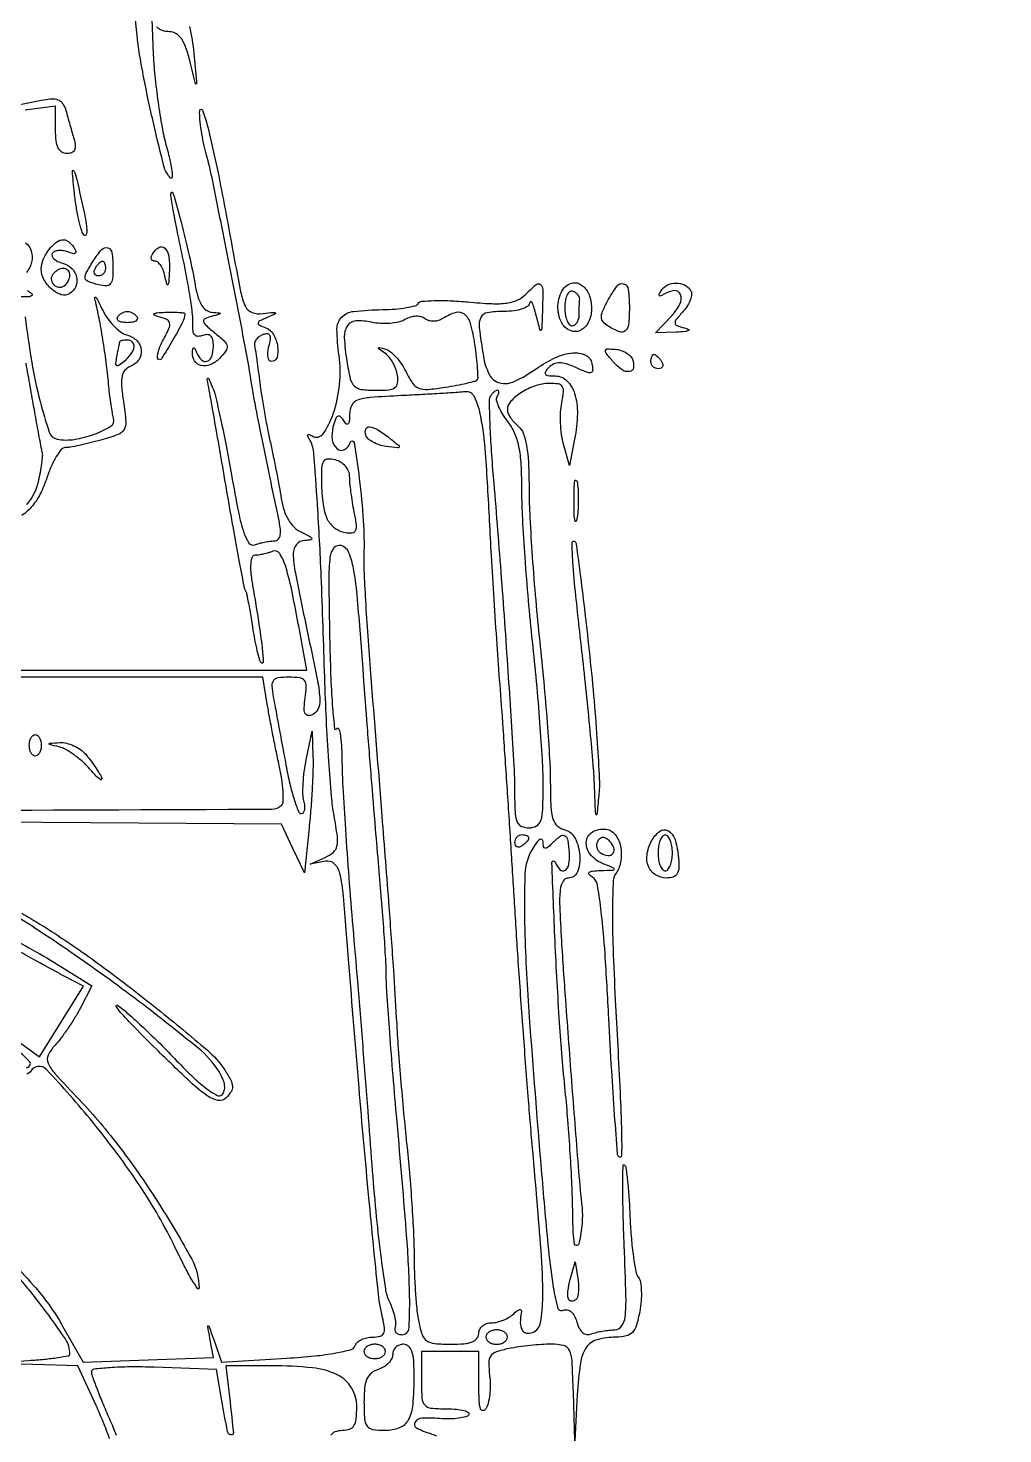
# Model space of a CAD drawing. Extents: x 0 to 960, y 2 to 508.
# Drawn here: x 688.2 to 824.1, y 184.5 to 380.5 of the extents above; entities that cross this region are included whole.
import ezdxf

# ---------------------------------------------------------------- set-up
doc = ezdxf.new("R2010")
doc.units = 0
doc.header["$MEASUREMENT"] = 0
doc.layers.get('0').update_dxf_attribs({"linetype": 'CONTINUOUS'})

msp = doc.modelspace()

# ---------------------------------------------------------------- linework, layer by layer
for points in [[(950.435205, 17.497208, 0.000014), (841.980241, 17.749425, 0.000448)], [(528.327407, 270.897244, 0.00005), (624.844188, 271.243001, 0.000026), (722.113458, 271.606143, 0.197976), (723.529607, 272.196023, 0.195703), (723.748234, 272.715009, 0.019235), (723.711848, 274.098757, 0.022039), (723.525412, 275.805143, 0.015693), (723.172959, 277.696023, -0.00355), (722.72574, 279.809099, -0.002503), (722.251798, 282.190394, -0.002526), (721.821423, 284.472431, -0.005311), (721.514957, 286.25), (720.909374, 290), (625.423302, 290, 0.000404)], [(615.383203, 80.000173, -0.000023), (732.426715, 80.015952, -0.001336), (753.656017, 79.961153, -0.003953), (763.868606, 79.826764, -0.789503), (764, 79.219591, -0.111864), (762.71584, 78.926359, -0.000053), (719.811825, 78.858255, -0.000759), (672.079792, 78.860069, -0.000462)], [(685.181652, 369.54917, 0.007069), (690.681984, 370.567856, -0.057921), (691.715711, 370.652349, -0.121458), (692.48671, 370.434071, -0.127581), (693.043998, 369.892156, -0.067384), (693.431984, 369.001981, -0.000002), (693.690518, 368.090756, -0.000001), (693.999815, 367.000582, -0.000001), (694.309052, 365.910596, -0.000002), (694.567388, 365, -0.045609), (694.738129, 364.089019, -0.140353), (694.624027, 363.478503, -0.186765), (694.234518, 363.124363, -0.092411), (693.567388, 363, -0.146373), (692.861709, 363.211108, -0.13787), (692.368125, 363.779101, -0.083095), (692.084323, 364.782666, -0.027454), (692, 366.317228), (692, 369.634457), (687.75, 369.058609, 0.015591)], [(646.590625, 394.955642, -0.000035), (661.682431, 394.44356, -0.000072)], [(705.406322, 382.105984, 0.003881), (705.598369, 377.173396, 0.013278), (705.842866, 373.840654, 0.009803), (706.283417, 370.168186, 0.009921), (706.837092, 366.711751, 0.021808), (707.427119, 364.101281, -0.010096), (707.931944, 362.088208, -0.023246), (708.209874, 360.552435, -0.04707), (708.243387, 359.681917, -0.653973), (708.027113, 359.601281, -0.131229), (707.10226, 361.260994, -0.005394), (705.488379, 367.953569, -0.010342), (704.061255, 374.811978, -0.021156), (703.282895, 380.25), (702.806973, 385)], [(710.6759, 380.748286, -0.029777), (711.277093, 377, -0.000394), (711.668519, 373.047586, -0.121245), (711.623189, 372.73362, -0.725421), (711.52329, 372.740531, -0.0008), (710.771001, 375.75, 0.022228), (710.17526, 377.76249, 0.067258), (709.53378, 379.036141, 0.10809), (708.779448, 379.745342, 0.135629), (707.857918, 380, -0.055504), (707.147213, 380.079138, -0.075059), (706.545763, 380.313545, -0.094459), (706.142364, 380.660154, -0.169757)], [(656.519557, 291), (727.039114, 291), (726.625105, 293.25, 0.003121), (725.030796, 301.620645, 0.025162), (724.082441, 305.41752, 0.068053), (723.247715, 307.232929, 0.356646), (722.277669, 307.553057, -0.020685), (721.649246, 307.341282, -0.016222), (720.952522, 307.162461, -0.016508), (720.292672, 307.038441, -0.038211), (719.790404, 307, 0.307462), (719.388514, 306.727067, 0.075746), (719.199737, 305.907682, 0.044604), (719.218071, 304.590175, 0.016515), (719.470057, 302.75, -0.002892), (720.341137, 297.464347, -0.011154), (720.789689, 294.167973, -0.014366), (720.962119, 292.125139, -0.681344), (720.689321, 292, -0.134391), (720.454974, 292.393167, -0.009076), (720.126294, 293.668794, -0.012509), (719.795834, 295.226781, -0.009026), (719.502389, 296.978873, 0.004914), (719.223481, 298.732566, 0.006854), (718.93711, 300.295158, 0.004381), (718.668022, 301.597673, 0.084787), (718.515034, 301.978873, -0.090376), (718.347432, 302.41027, -0.000732), (717.657789, 306.018794, -0.002612), (716.892958, 310.171148, -0.001674), (716.04625, 315, 0.0003), (715.188926, 319.969612, 0.00038), (714.390154, 324.5625, 0.000299), (713.714887, 328.414251, 0.003093), (713.425782, 330, -0.001936), (713.148372, 331.5019, -0.221231), (713.198068, 331.691243, -0.552808), (713.310211, 331.676432, -0.003092), (713.840237, 330.5, -0.045853), (714.276985, 329.205843, -0.004733), (714.994155, 326.063252, -0.00586), (715.77083, 322.293423, -0.004652), (716.523965, 318.204688, 0.005889), (717.497802, 312.990188, 0.030619), (718.243274, 310.160868, 0.067243), (718.951276, 308.706825, 0.350868), (719.742515, 308.454688, -0.025367), (720.382237, 308.663625, -0.017005), (721.131504, 308.839815, -0.017148), (721.870833, 308.961141, -0.032101), (722.475457, 309, 0.196545), (723.039255, 309.230529, 0.167179), (723.3284, 309.809445, 0.071292), (723.317093, 310.89407, 0.015266), (722.973045, 312.75, -0.002147), (721.904164, 317.776427, -0.001677), (720.785096, 323.244108, -0.001337), (719.803327, 328.192621, -0.010518), (719.402155, 330.5, 0.009408), (718.399186, 336.345567, 0.001534), (716.206791, 347.635272, 0.00109), (713.909947, 359.139791, 0.017936), (712.996698, 362.95239, -0.017173), (712.625012, 364.493712, -0.013343), (712.323638, 366.192265, -0.013548), (712.127697, 367.792708, -0.031513), (712.089385, 369, -0.836713), (712.499941, 369.060394, -0.022442), (713.465967, 365.682091, -0.00983), (714.901595, 359.075682, -0.003867), (716.629445, 349.923159, 0.004019), (717.795828, 343.755065, 0.060292), (718.473389, 341.67829, 0.203461), (719.402901, 340.840496, 0.116504), (720.930405, 340.687013, -0.003182), (722.396686, 340.871936, -0.197143), (722.644564, 340.80328, -0.561612), (722.628872, 340.66393, -0.006145), (721.573115, 340.188721, 0.011476), (720.449877, 339.668669, 0.241321), (720.235943, 339.381725, 0.336329), (720.37841, 339.109285, 0.018421), (721.323115, 338.706251, -0.175757), (722.373539, 337.795374, -0.086764), (722.962832, 336.104628, -0.111133), (722.873046, 334.586617, -0.334266), (722.09362, 334, -0.257525), (721.791853, 334.166465, -0.100531), (721.617408, 334.626827, -0.066252), (721.597058, 335.31613, -0.038264), (721.745262, 336.133881, 0.028254), (721.946908, 337.132303, 0.156674), (721.856505, 337.665245, 0.281854), (721.517725, 337.86947, 0.085533), (720.901642, 337.758881, 0.069544), (720.383269, 337.484297, 0.076742), (719.979626, 337.085646, 0.086222), (719.749301, 336.62817, 0.127548), (719.731127, 336.181618, -0.015222), (719.849484, 335.540694, -0.00219), (720.045609, 334.223296, -0.002484), (720.263066, 332.662571, -0.002121), (720.477141, 331.015271, 0.007927), (720.74269, 329.142319, 0.004504), (721.120233, 326.884791, 0.004496), (721.541561, 324.617151, 0.007402), (721.943362, 322.708653, -0.004497), (722.349274, 320.834704, -0.002982), (722.78292, 318.677237, -0.003001), (723.179037, 316.576667, -0.00584), (723.465514, 314.894709, 0.037915), (723.85388, 313.256849, 0.057751), (724.454566, 311.92602, 0.066673), (725.262726, 310.911187, 0.079046), (726.268166, 310.212389, -0.008262), (727.443611, 309.621008, -0.174161), (727.704678, 309.336965, -0.492829), (727.593872, 309.142255, -0.024749), (726.75, 309.06768, 0.207138), (725.591852, 308.512291, 0.185692), (725.135265, 307.253433, 0.044066), (725.433446, 304.486036, 0.00315), (726.984332, 296.901789, -0.002373), (728.514339, 289.478409, -0.035221), (728.85337, 286.846317, -0.131841), (728.577188, 285.514542, -0.186555), (727.688411, 284.710674, -0.152103), (727.123523, 284.674179, -0.249662), (726.774013, 284.984889, -0.104187), (726.661337, 285.74505, -0.021318), (726.80191, 287.103685, 0.026045), (726.957069, 288.755626, 0.178323), (726.710881, 289.520584, 0.196542), (726.042851, 289.90162, 0.032567), (724.534044, 290, 0.030539), (723.026254, 289.907821, 0.197049), (722.374599, 289.542257, 0.188274), (722.150471, 288.813226, 0.027563), (722.353322, 287.25, -0.000135), (722.630105, 285.761819, -0.000033), (723.082474, 283.325, -0.000034), (723.599842, 280.535937, -0.000034), (724.116236, 277.75, 0.011869), (724.659456, 275.16263, 0.018904), (725.259184, 272.982813, 0.013495), (725.849471, 271.27771, 0.312224), (726.250846, 271, 0.224692), (726.546761, 271.14005, 0.118396), (726.727898, 271.514063, 0.078355), (726.761264, 272.079604, 0.045398), (726.633589, 272.75, -0.065142), (726.493259, 273.685948, -0.018478), (726.520149, 275.160937, -0.018283), (726.674644, 276.840221, -0.018404), (726.951203, 278.5), (727.770002, 282.5), (727.885001, 278.896691, -0.015953), (727.885004, 277.084639, -0.005718), (727.773113, 274.504313, -0.005666), (727.585885, 271.676034, -0.006677), (727.342617, 269.003878), (726.685233, 262.714374), (725.083856, 266.107187), (723.482478, 269.5), (683.534146, 269.790426, 0.001286)], [(687.82066, 350.559405, -0.155519), (688.612922, 349.410353, -0.1339), (688.657429, 347.868469, -0.114336), (687.926178, 346.41105, 0.032057)], [(682.442095, 211.90703, -0.022618), (688.89379, 205.236882, -0.051116), (692.979705, 199.530254), (695.854739, 194.5), (704.928601, 194.821001), (714.002464, 195.142002), (713.520219, 197.821001, -0.001287), (713.217184, 199.529641, -0.632447), (713.287011, 199.579058, -0.18143), (713.408584, 199.434676, -0.000799), (714.091417, 197.5), (715.14486, 194.5), (724.258401, 195.057912, 0.00944), (728.128177, 195.368243, 0.020768), (731.066267, 195.783582, 0.020001), (733.190852, 196.263055, 0.251907), (733.769304, 196.807912, -0.132069), (734.071086, 197.264168, -0.067058), (734.647207, 197.649824, -0.059371), (735.39277, 197.911357, -0.054747), (736.19991, 198, 0.056708), (737.242297, 198.118605, 0.223511), (737.736966, 198.507605, 0.152101), (737.85997, 199.256796, 0.023663), (737.578252, 200.75, -0.033352), (736.95295, 204.456905, -0.001488), (735.6881, 217.394169, -0.002492), (734.305739, 232.798467, -0.001758), (732.899181, 250.125479, 0.002286), (732.130744, 259.469222, 0.034813), (731.625973, 262.673931, 0.150559), (730.862237, 263.993409, 0.237936), (729.631831, 264.34727), (727.5, 263.943584), (729.604522, 264.885752, 0.071871), (730.728605, 265.597444, 0.16462), (731.234772, 266.448479, 0.086093), (731.28693, 267.802997, 0.011252), (730.837613, 270.66396, -0.023037), (730.472815, 273.406957, -0.004586), (730.092415, 278.338788, -0.004844), (729.757546, 284.094044, -0.004495), (729.524482, 290, 0.002238), (729.031416, 304.110481, 0.006177), (728.516814, 314.043976, 0.004189), (727.984502, 321.374305, 0.118729), (727.394986, 323.169916, -0.030806), (727.161216, 323.606106, -0.291723), (727.188918, 323.80659, -0.33117), (727.373012, 323.848956, -0.035056), (727.787559, 323.631296, 0.396783), (729.305989, 323.942078, 0.073274), (730.717745, 326.740932, 0.05489), (731.590479, 330.811422, 0.059624), (731.51935, 334.85931, -0.029338), (731.233609, 338.514327, -0.197295), (731.878433, 340.175719, -0.177742), (733.550341, 341.002345, -0.023066), (737.591215, 341.250119, 0.016446), (739.346046, 341.334427, 0.022909), (740.905623, 341.533099, 0.020471), (742.143972, 341.801517, 0.193054), (742.573048, 342.118195, -0.237698), (743.045809, 342.408364, -0.013592), (744.802125, 342.507827, -0.018374), (746.978909, 342.491818, -0.012254), (749.466885, 342.320862, 0.01124), (752.842403, 342.082043, 0.04426), (754.923543, 342.165977, 0.07358), (756.360899, 342.572562, 0.090958), (757.504502, 343.361645, -0.019354), (759.016374, 344.760796, -0.374778), (759.606626, 344.755389, -0.213383), (759.920979, 344.059007, -0.008776), (759.881685, 341.25, -0.001006), (759.792212, 338.584323, -0.210625), (759.681591, 338.355757, -0.552575), (759.542575, 338.399487, -0.001806), (759, 340.5, 0.012311), (758.697502, 341.577105, 0.042097), (758.426115, 342.251562, 0.274162), (758.248927, 342.364865, 0.396567), (758.118315, 342.25, -0.216598), (757.829489, 341.746698, -0.072774), (757.059251, 341.347737, -0.053222), (755.918884, 341.085193, -0.029994), (754.5, 341, 0.038946), (752.189297, 340.819743, 0.251665), (751.288809, 340.1369, 0.138907), (751.069333, 338.712336, 0.010157), (751.641848, 334.75, 0.076396), (752.485, 332.173857, 0.220295), (753.923921, 331.03776, 0.170512), (756.022487, 331.254898, 0.044504), (758.990364, 332.993138, -0.046058), (761.682926, 334.558934, -0.08509), (764.119066, 335.219804, -0.138245), (765.88076, 334.899924, -0.231848), (766.784863, 333.736879, -0.04436), (766.894552, 332.799393, -0.349812), (766.648917, 332.473039, -0.15991), (766.064015, 332.51085, -0.011459), (764.548725, 333.159753, 0.026432), (763.213041, 333.685013, 0.079756), (762.250577, 333.842952, 0.111912), (761.479862, 333.671073, 0.085981), (760.772874, 333.172874, 0.044573), (760.286074, 332.590579, 0.329089), (760.295826, 332.25, 0.20732), (760.673044, 332.045162, 0.022159), (761.691592, 332, -0.198985), (763.300623, 331.333254, -0.123212), (764.367894, 329.552496, -0.080284), (764.747615, 326.746682, -0.040595), (764.366129, 323.190123), (763.664098, 319.5), (762.829345, 322.5, -0.034263), (762.551801, 323.84915, -0.022626), (762.41081, 325.426562, -0.02279), (762.413405, 326.980113, -0.040365), (762.576751, 328.25, 0.02494), (762.822137, 329.782783, 0.171704), (762.650033, 330.51381, 0.215234), (762.083004, 330.881665, 0.041309), (760.829455, 330.968197, 0.078962), (758.898605, 330.634268, 0.059428), (756.953068, 329.700303, 0.064012), (755.474453, 328.46964, 0.189421), (755, 327.262202, 0.107418), (755.103737, 326.784908, 0.03939), (755.440625, 326.178039, 0.03682), (755.92602, 325.55147, 0.036354), (756.5, 325, -0.131411), (757.205781, 324.004554, -0.046475), (757.663168, 322.302603, -0.03122), (757.932843, 319.797485, -0.010553), (758.019879, 316.127555, 0.012445), (758.125662, 312.281238, 0.004389), (758.462864, 306.774969, 0.004354), (758.939458, 300.727802, 0.005097), (759.5, 295, -0.00416), (760.060464, 289.381618, -0.003965), (760.537136, 283.663948, -0.003934), (760.87845, 278.605987, -0.014068), (760.980121, 275.366631, 0.009876), (761.05898, 271.937555, 0.063052), (761.350432, 270.226155, 0.136738), (761.9571, 269.272144, 0.119773), (763, 268.710251, -0.217908), (764.438852, 267.535033, -0.096117), (765.097134, 265.110874, -0.112391), (764.756227, 262.860296, -0.308411), (763.494166, 262, 0.269012), (762.750173, 261.568487, 0.102758), (762.36534, 260.386816, 0.03755), (762.283469, 258.046935, 0.005361), (762.527415, 253.25, 0.002876), (763.085319, 244.970836, 0.000978), (763.988673, 232.947787, 0.000742), (764.919822, 221.10044, 0.006927), (765.399504, 216, -0.031568), (765.450205, 214.861646, -0.018535), (765.374323, 213.5, -0.018495), (765.19675, 212.138823, -0.029829), (764.934485, 211, -0.304139), (764.631863, 210.748036, -0.394215), (764.358686, 210.954507, -0.033682), (764.180974, 212.637063, -0.006054), (764.09968, 215.789414, 0.008219), (763.995842, 219.236747, 0.003977), (763.755431, 223.643172, 0.003943), (763.432162, 228.230976, 0.00566), (763.067745, 232.289414, -0.008842), (762.275712, 241.788312, -0.005163), (761.645528, 253.196984, -0.00221), (761.202243, 264.153772, -0.831323), (761.63315, 264.25, 0.087152), (762.328063, 263.182991, 0.358112), (763.038486, 263.088742, 0.21841), (763.565733, 263.885023, 0.053158), (763.644213, 265.499294, 0.025285), (763.453596, 267.254164, 0.234934), (763.023233, 267.856664, 0.291062), (762.358395, 267.805081, 0.035388), (761.2, 266.8, -0.023758), (760.580436, 266.236675, -0.226258), (760.242618, 266.152083, -0.307858), (760.033519, 266.366075, -0.038043), (759.964565, 267.05, 0.225742), (759.808242, 267.358907, 0.326906), (759.514294, 267.366661, 0.085226), (759.036114, 266.897779, 0.022576), (758.447878, 266, 0.125488), (757.441632, 262.568176, 0.015955), (757.413386, 254.803063, 0.011384), (758.036058, 242.61323, 0.002399), (759.710279, 221.356999, 0.002606), (760.642, 210.869757, 0.015056), (761.329841, 205.348014, 0.022302), (761.97466, 202.144595, 0.450769), (762.756703, 201.73688, -0.142189), (763.348955, 201.7867, -0.128629), (763.902318, 201.516375, -0.097258), (764.365214, 200.928025, -0.054288), (764.691077, 200.073323, 0.052321), (765.026718, 199.182491, 0.10729), (765.492732, 198.6046, 0.140557), (766.065232, 198.363147, 0.122162), (766.713209, 198.443442, -0.032068), (767.397975, 198.656988, -0.01715), (768.266255, 198.836511, -0.017008), (769.168558, 198.959597, -0.025396), (769.96349, 199, 0.246482), (770.919795, 199.501917, 0.123665), (771.411335, 200.815539, 0.035057), (771.529775, 203.641161, 0.00313), (771.284752, 210.75, -0.003879), (771.137322, 215.221867, -0.006923), (771.095541, 218.901563, -0.002819), (771.120087, 221.920988, -0.660826), (771.31278, 222, -0.168084), (771.524404, 221.571767, -0.005189), (771.754341, 219.590625, -0.00965), (771.95852, 217.218623, -0.006469), (772.104456, 214.5, 0.010759), (772.276781, 211.733455, 0.014006), (772.559772, 209.21133, 0.01163), (772.900772, 207.137916, 0.11261), (773.25426, 206.325803, -0.117904), (773.544521, 205.639436, -0.031147), (773.667976, 204.446134, -0.029823), (773.641348, 203.030851, -0.026758), (773.448243, 201.575803, -0.025521), (772.984557, 199.65168, -0.114777), (772.417223, 198.6517, -0.150926), (771.554663, 198.150254, -0.055355), (770.138709, 197.984687, 0.065748), (767.500118, 197.620626, 0.179359), (765.994035, 196.537758, 0.114752), (765.167485, 194.368111, 0.019953), (764.746213, 189.974068), (764.385359, 183.5), (764.19268, 190.25, 0.005803), (764.014056, 194.697274, 0.093979), (763.660752, 196.146289, 0.233022), (762.861941, 196.800699, 0.057184), (761.125, 197, 0.016548), (759.803246, 196.956243, 0.009161), (758.194253, 196.819944, 0.009127), (756.567529, 196.622004, 0.014515), (755.185224, 196.387045, 0.029811), (753.45617, 195.932629, 0.160611), (752.683891, 195.363487, 0.158586), (752.39631, 194.442418, 0.028863), (752.522374, 192.634819, -0.031683), (752.606436, 191.323019, -0.029415), (752.528101, 189.977738, -0.030688), (752.314018, 188.790021, -0.081189), (751.977463, 187.997774, -0.227352), (751.570267, 187.742507, -0.363899), (751.24774, 187.956199, -0.061489), (751.06494, 189.055259, -0.009692), (751.015313, 191.25), (751, 196), (747, 196), (743, 196), (743, 192, 0.015864), (743.080262, 189.470887, 0.167459), (743.472439, 188.530976, 0.191386), (744.336341, 188.097053, 0.021822), (746.559017, 188, -0.02188), (747.889176, 187.941765, -0.043933), (748.923364, 187.758576, -0.073526), (749.536476, 187.492161, -0.413298), (749.610091, 187.17813, -0.192497), (749.201091, 186.875591, -0.030945), (748.208228, 186.679835, -0.030385), (746.948095, 186.588894, -0.022475), (745.551074, 186.635921, 0.031704), (743.074884, 186.673574, 0.246059), (742.109495, 186.107009, 0.437111), (742.319731, 185.337257, 0.046261), (744.25, 184.54933, -0.02752), (745.110807, 184.234992, -0.118271)], [(688.064302, 343.939097, -0.035957), (688.680927, 343.483765, -0.436686), (688.691284, 343.221074, -0.184303), (688.317224, 343.053026, -0.012806), (687.143011, 343.015313, -0.037637)], [(687.77257, 340.25, 0.014194), (688.674937, 333.899611, 0.021366), (689.852875, 328.433789, 0.016921), (691.124628, 324.153773, 0.270812), (692.217769, 323.196578, 0.086895), (694.604997, 323.156234, 0.049382), (697.408218, 323.88738, 0.0512), (699.670992, 324.997593, 0.33582), (700.093616, 326.105651, -0.025494), (699.919612, 326.840132, -0.007691), (699.729731, 327.97166, -0.007685), (699.55555, 329.249168, -0.008281), (699.425527, 330.5, 0.009575), (699.107146, 333.487696, 0.007573), (698.652232, 336.705146, 0.007738), (698.124708, 339.758496, 0.014245), (697.586729, 342.221535, -0.032179), (697.462384, 342.907992, -0.703609), (697.588838, 342.970544, -0.085259), (697.897786, 342.550154, -0.007848), (698.460242, 341.379724, 0.042693), (699.162593, 340.146215, 0.039804), (700.079186, 339.018548, 0.042312), (701.061003, 338.1502, 0.096244), (701.949935, 337.723343, -0.135186), (703.319643, 336.930857, -0.170055), (703.940864, 335.613504, -0.179896), (703.590074, 334.252359, -0.150157), (702.407805, 333.326248, 0.126978), (701.661643, 332.794668, 0.127779), (701.268149, 331.969566, 0.069113), (701.198148, 330.645351, 0.015915), (701.459874, 328.419014, -0.01464), (701.7954, 325.62634, -0.157109), (701.548186, 324.527933, -0.174451), (700.714804, 323.836851, -0.01901), (698.302068, 323.066958, -0.007062), (696.76088, 322.662337, -0.008043), (695.274149, 322.319658, -0.007392), (694.004975, 322.068106, -0.044054), (693.333333, 322.005577, 0.224658), (692.795909, 321.748117, 0.034557), (692.09613, 320.753201, 0.032943), (691.383773, 319.378269, 0.023131), (690.759875, 317.75, -0.035192), (689.856123, 315.551465, -0.060989), (688.771656, 313.904112, -0.058995), (687.295115, 312.531541, -0.030791)], [(687.97385, 314.073633, 0.122947), (689.607226, 317.232618, 0.011929), (689.886004, 318.549104, 0.014216), (690.083671, 319.802735, 0.013026), (690.19193, 320.861388, 0.084334), (690.142595, 321.393712, -0.01911), (689.9989, 322.028927, -0.00071), (689.552593, 324.442701, -0.001287), (689.036087, 327.299911, -0.000904), (688.468856, 330.518248, 0.003687), (687.873599, 333.789019, 0.004638)], [(687.286323, 257.084505, -0.008049), (689.523456, 255.761765, -0.006962), (691.828812, 254.303567, -0.01477), (698.696301, 249.529721, -0.009852), (706.284432, 243.680598, -0.007258), (713.116308, 238.031487, -0.071453), (715.579525, 235.238286, -0.02178), (716.417605, 233.828952, -0.110685), (716.661806, 232.954967, -0.154694), (716.468594, 232.213656, -0.055928), (715.7817, 231.353128, -0.247743), (714.650722, 231.003657, -0.105987), (713.147359, 231.634311, -0.037559), (710.767766, 233.572284, -0.004865), (706.049256, 238.131951, -0.004412), (703.03723, 241.152632, -0.012742), (701.0236, 243.315601, -0.06193), (700.462438, 244.135018, -0.786712), (700.619321, 244.271067, -0.026131), (702.081455, 243.110239, -0.007359), (704.236461, 241.150429, -0.007398), (706.61036, 238.859973, -0.007741), (708.87932, 236.534085, 0.012423), (711.229212, 234.169931, 0.030564), (713.097163, 232.588676, 0.039563), (714.505332, 231.701357, 0.328226), (715.208411, 231.808411, 0.135199), (715.519976, 232.356849, 0.092392), (715.565776, 233.075999, 0.070058), (715.335428, 233.940002, 0.038697), (714.832102, 234.912042, 0.082821), (711.84264, 238.317702, 0.009032), (703.62011, 244.792777, 0.01158), (694.039386, 251.717337, 0.012978), (684.5, 257.92268, -0.002524)], [(685.236039, 253.879216, -0.024047), (693.227476, 249.356401), (697.028939, 246.956642), (695.408156, 243.822394, -0.017496), (694.650438, 242.474861, -0.012399), (693.711219, 241.01605, -0.012536), (692.743501, 239.665933, -0.025771), (691.907342, 238.670169, 0.075622), (690.974016, 237.303193, 0.221011), (690.959449, 236.189563, 0.079277), (691.903378, 234.749365, 0.005149), (695.316429, 231.076096, -0.027764), (700.992025, 224.385164, -0.020517), (706.530047, 216.409542, -0.017146), (710.973599, 208.853678, -0.124977), (712, 204.811456, -0.735074), (711.796009, 204.747674, -0.018644), (711.01267, 205.973052, -0.013966), (709.930036, 207.938064, -0.006605), (708.638878, 210.528212, 0.034833), (703.776588, 219.042764, 0.024261), (697.191147, 227.943037, 0.017283), (690.731627, 235.306612, 0.493385), (688.553711, 235.086906, -0.193262), (687.977734, 234.662167, -0.022015)], [(685.34234, 240.281256), (689.739908, 237.062512), (692.803674, 241.991079), (695.86744, 246.919646), (693.18372, 248.338112, -0.002819), (691.775457, 249.092631, -0.000807), (689.60085, 250.278119, -0.000812), (687.151548, 251.623663, -0.000862)], [(687.934946, 235.528396, 0.204413), (688.419685, 235.870048, 0.339128), (688.366377, 236.39954, 0.016759), (687.043206, 237.716455, 0.02133)], [(699.519307, 183.821392, 0.011566), (698.639158, 186.155441, 0.011401), (697.648032, 188.457623), (695.110647, 194), (688.805324, 194.189084), (682.5, 194.378169), (688.25, 194.738988, 0.008479), (690.454556, 194.914903, 0.013942), (692.310938, 195.147162, 0.007558), (693.816812, 195.401726, 0.361694), (694, 195.621834, 0.148224), (693.359722, 197.734211, 0.014527), (690.241191, 202.124113, 0.01872), (686.360781, 206.882135, 0.020354)], [(730.392857, 184.3125, -0.177212), (730.997538, 184.822713, -0.087745), (732, 185, 0.084173), (732.990561, 185.167947, 0.17294), (733.595181, 185.655275, 0.112556), (733.90963, 186.586216, 0.025999), (733.992198, 188.25, 0.132206), (733.269125, 190.91137, 0.148636), (731.329313, 192.709489, 0.087774), (727.810433, 193.711079, 0.025556), (722.161345, 194), (715.721418, 194), (716.329655, 188.864387, -0.004476), (716.787986, 184.67361, -0.509783), (716.431972, 184.356356, -0.301314), (715.958983, 184.843675, -0.004152), (715.19618, 189.111904), (714.449501, 193.5), (705.724751, 193.788933, 0.009766), (702.370685, 193.834461, 0.016406), (699.556122, 193.725291, 0.010396), (697.316462, 193.517827, 0.381445), (697, 193.163363, 0.085979), (697.103094, 192.568263, 0.005165), (697.734375, 190.856944, 0.007619), (698.542362, 188.827917, 0.005546), (699.5, 186.595917, -0.008835), (700.457273, 184.323643, -0.010893)]]:
    msp.add_lwpolyline(points, format="xyb")
for points in [[(5.998407, 426.25), (5.996813, 402.5), (14.248407, 402.5), (22.5, 402.5), (22.753164, 248.25), (23.006328, 94), (14.503164, 94), (6, 94), (6, 75.513061), (6, 57.026122), (16.25, 57.412259, -0.009139), (24.444737, 57.571062, -0.000017), (159.275, 57.714579, -0.000125), (310.797984, 57.832731, -0.000078), (488.75, 57.899198), (951, 58), (951, 254), (951, 450), (478.5, 450), (6, 450)], [(696.007385, 354.629142, -0.014982), (696.271046, 353.19916, -0.038467), (696.350295, 352.151164, -0.112845), (696.23881, 351.666649, -0.521937), (696.003124, 351.629142, -0.119167), (695.646309, 352.239094, -0.015324), (695.251949, 353.712936, -0.017195), (694.892046, 355.521668, -0.013562), (694.623529, 357.5, -0.006643), (694.333605, 360.559001, -0.83108), (694.538017, 360.614516, -0.057248), (694.955639, 359.414104, -0.002034)], [(711.442609, 344.75, 0.028236), (711.831123, 343.072357, 0.06576), (712.350666, 341.894306, 0.096296), (713.004602, 341.176242, 0.144024), (713.795313, 340.883999, -0.003214), (714.864507, 340.804333, -0.421776), (714.940583, 340.71248, -0.30899), (714.848447, 340.604397, -0.002623), (713.733655, 340.307527, 0.041232), (712.808657, 339.982991, 0.354655), (712.6242, 339.619245, 0.158896), (712.919802, 339.111799, 0.010297), (714.233655, 337.988041, -0.018054), (715.550013, 336.826303, -0.161488), (715.90897, 336.155585, -0.207485), (715.747834, 335.491312, -0.032418), (714.845961, 334.446188, -0.095633), (713.561274, 333.560969, -0.16082), (712.26983, 333.439546, -0.205195), (711.369294, 334.096052, -0.151718), (711.078947, 335.309017, -0.020128), (711.136398, 335.846721, -0.400844), (711.255579, 335.939531, -0.263902), (711.409563, 335.830327, -0.013592), (711.662281, 335.25, 0.102907), (712.338225, 334.237438, 0.289847), (713.134174, 334.065412, 0.2299), (713.782047, 334.73694, 0.079045), (714, 336.106989, 0.044864), (713.916979, 337.030381, 0.148364), (713.64136, 337.567755, 0.2027), (713.176216, 337.76569, 0.09245), (712.514252, 337.643842, -0.090695), (711.845087, 337.518261, -0.223966), (711.403347, 337.724093, -0.150251), (711.168976, 338.284953, -0.037764), (711.146872, 339.286854, 0.044754), (711.100489, 340.574196, 0.007277), (710.751128, 343.053013, 0.007973), (710.249499, 345.966296, 0.006944), (709.633439, 349, -0.003633), (709.014877, 351.945887, -0.005067), (708.50743, 354.590625, -0.003154), (708.117969, 356.817698, -0.064244), (708.091683, 357.5, -0.829897), (708.367932, 357.526484, -0.005989), (709.48799, 353.46336, -0.008273), (710.634924, 348.785913, -0.013201)], [(694.605028, 349.830061, -0.058114), (694.830176, 349.348668, -0.351806), (694.740897, 349.10797, -0.201774), (694.399565, 349.059576, -0.027269), (693.69607, 349.286387, 0.052787), (693.033176, 349.463392, 0.063993), (692.390477, 349.481163, 0.075943), (691.863813, 349.345692, 0.154682), (691.543272, 349.070016, 0.228144), (691.505135, 348.708014, 0.120306), (691.759669, 348.322134, 0.078506), (692.287141, 347.967788, 0.044796), (693.011247, 347.70731, -0.131057), (694.258478, 346.999131, -0.144543), (694.93064, 345.787994, -0.155684), (694.812985, 344.474354, -0.155999), (693.956195, 343.472927, -0.219126), (692.798501, 343.330818, -0.102304), (691.452363, 344.089439, -0.089703), (690.376852, 345.433714, -0.124603), (690, 346.922445, -0.101763), (690.270613, 348.238294, -0.062761), (691.073829, 349.605979, -0.065372), (692.127836, 350.656757, -0.164794), (693.140983, 351, -0.121138), (693.476503, 350.917501, -0.048036), (693.876702, 350.65633, -0.043881), (694.273577, 350.277678, -0.041927)], [(700, 347.09362, -0.02428), (699.925156, 345.553284, -0.151406), (699.622953, 344.83376, -0.225967), (699.040323, 344.567846, -0.059941), (698, 344.710251, -0.02371), (696.53127, 345.169719, -0.253803), (696.13198, 345.622148, -0.185698), (696.22821, 346.298967, -0.012451), (697.240547, 348.013569, -0.037278), (698.434006, 349.640947, -0.305314), (699.276792, 349.874973, -0.285229), (699.856413, 349.177391, -0.034413)], [(707.863818, 346.75, -0.004641), (707.783099, 345.173612, -0.114822), (707.659635, 344.75849, -0.674817), (707.51133, 344.77851, -0.014773), (707.294267, 345.75, 0.040061), (707.055591, 346.611202, 0.053412), (706.697545, 347.339063, 0.064918), (706.281975, 347.838966, 0.189109), (705.871432, 348, -0.119585), (705.544126, 348.079417, -0.186902), (705.354169, 348.29375, -0.152877), (705.33724, 348.617568, -0.075745), (705.5, 349, -0.114307), (706.397195, 349.904759, -0.34328), (707.207847, 349.823928, -0.169512), (707.768067, 348.732518, -0.045099)], [(691.542705, 346.069098, 0.195483), (691.412739, 345.300347, 0.177971), (691.849183, 344.620737, 0.173509), (692.632003, 344.375083, 0.18866), (693.36052, 344.693853, 0.094258), (693.860497, 345.428701, 0.135693), (693.969472, 346.203471, 0.182678), (693.664889, 346.772622, 0.181466), (693.059017, 347, 0.08447), (692.65652, 346.931514, 0.05343), (692.225445, 346.726548, 0.051896), (691.832549, 346.425195, 0.064898)], [(697.5, 347, 0.082592), (697.343488, 346.6179, 0.161196), (697.3746, 346.29375, 0.182303), (697.586039, 346.078288, 0.108972), (697.940983, 346, 0.093332), (698.345238, 346.076123, 0.09642), (698.688914, 346.29375, 0.099167), (698.918938, 346.618444, 0.105053), (699, 347, 0.042167), (698.967655, 347.382849, 0.061769), (698.870461, 347.70625, 0.081139), (698.727648, 347.92554, 0.210953), (698.559017, 348, 0.151918), (698.34829, 347.934461, 0.038439), (698.066025, 347.70625, 0.035638), (697.768994, 347.382774, 0.029505)], [(766.455287, 343.140877, -0.082726), (766.724886, 341.258517, -0.10465), (766.322723, 339.551383, -0.137613), (765.378309, 338.46017, -0.195986), (764.135656, 338.212391, -0.233119), (762.567466, 339.40036, -0.126553), (762.045112, 341.819479, -0.13348), (762.763109, 344.104125, -0.255584), (764.401228, 345, -0.11344), (765.004995, 344.861232, -0.071068), (765.608506, 344.453883, -0.065499), (766.120308, 343.851602, -0.066654)], [(780.538944, 343.936987, -0.15948), (780.669797, 343.395901, -0.064289), (780.511363, 342.643052, -0.054819), (780.114171, 341.810941, -0.045203), (779.522486, 341.024846, 0.012117), (778.524939, 339.867394, 0.190379), (778.36841, 339.380154, 0.293988), (778.621735, 339.037969, 0.027184), (779.674524, 338.703861, -0.048029), (780.237617, 338.498996, -0.614976), (780.241618, 338.326281, -0.103168), (779.768991, 338.187489, -0.010095), (778.575686, 338.116001), (775.651372, 338), (777.900891, 340.394504, 0.0699), (779.051811, 342.025136, 0.205908), (779.144318, 343.36556, 0.345133), (778.311633, 343.897987, 0.114953), (776.845492, 343.404508, -0.029004), (776.386848, 343.156574, -0.315645), (776.190983, 343.190983, -0.315645), (776.156574, 343.386848, -0.029004), (776.404508, 343.845492, -0.134839), (777.270444, 344.650838, -0.11525), (778.480777, 344.961968, -0.117471), (779.68541, 344.703012, -0.143883)], [(763, 341.583333, 0.036866), (763.073046, 340.593992, 0.055541), (763.29375, 339.758854, 0.072835), (763.616857, 339.187599, 0.231675), (764, 339, 0.148195), (764.381354, 339.115568, 0.098894), (764.70625, 339.440625, 0.082425), (764.925306, 339.926543, 0.064853), (765, 340.5, -0.004387), (765.005505, 341.127457, -0.004037), (765.022031, 341.772344, -0.004034), (765.046045, 342.347021, -0.013314), (765.075, 342.725, 0.136666), (765.023274, 343.028942, 0.076449), (764.812187, 343.342292, 0.06671), (764.480459, 343.617283, 0.059365), (764.075, 343.808333, 0.251645), (763.666368, 343.737641, 0.114589), (763.315781, 343.302552, 0.072434), (763.077712, 342.54756, 0.040232)], [(772, 341.5, -0.022179), (771.896938, 339.17769, -0.19491), (771.436892, 338.28025, -0.28281), (770.603634, 338.145022, -0.043452), (769.046214, 338.950276, -0.069684), (768.339756, 339.549171, -0.178156), (768.097221, 340.163776, -0.110099), (768.261451, 340.99063, -0.019005), (768.965194, 342.434964, -0.032083), (770.271983, 344.540121, -0.323076), (771.195824, 344.852569, -0.29693), (771.849063, 344.06857, -0.029356)], [(703.367564, 340.214286, -0.240072), (703.392066, 339.917425, -0.166626), (703.166151, 339.659375, -0.0894), (702.6766, 339.484461, -0.041231), (702, 339.428571, -0.041231), (701.3234, 339.484461, -0.0894), (700.833849, 339.659375, -0.166626), (700.607934, 339.917425, -0.240072), (700.632436, 340.214286, -0.071265), (700.883504, 340.514879, -0.052839), (701.234467, 340.769196, -0.053318), (701.626657, 340.941967, -0.077257), (702, 341, -0.077257), (702.373343, 340.941967, -0.053318), (702.765533, 340.769196, -0.052839), (703.116496, 340.514879, -0.071265)], [(710, 340.653638, -0.121053), (709.714842, 339.493076, -0.011831), (708.306634, 336.948897, -0.00752), (706.766046, 334.40328, -0.482108), (706.314643, 334.352023, -0.21816), (706.198605, 334.66427, -0.040952), (706.295535, 335.282028, -0.037094), (706.539786, 336.040223, -0.026404), (706.91898, 336.848612, 0.014392), (707.796072, 338.607331, 0.157461), (707.890577, 339.381467, 0.247357), (707.488849, 339.882479, 0.038606), (706.25, 340.310674, -0.049066), (705.717606, 340.507227, -0.602595), (705.71179, 340.676084, -0.109045), (706.150445, 340.813383, -0.010989), (707.25, 340.883999, -0.011807), (708.304387, 340.903554, -0.019629), (709.192188, 340.864181, -0.014493), (709.885305, 340.785834, -0.373339)], [(740.701228, 339.852675, -0.073374), (739.815538, 339.515531, -0.034705), (738.603718, 339.335041, -0.033451), (737.285037, 339.319751, -0.040252), (736.057004, 339.48748, 0.065987), (733.850885, 339.674168, 0.243938), (732.679639, 338.994364, 0.156758), (732.252015, 337.356523, 0.025748), (732.606289, 334.060672, 0.018538), (733.089219, 331.623731, 0.137626), (733.656903, 330.59983, 0.16813), (734.620505, 330.124959, 0.031193), (736.621534, 330, 0.020373), (738.447616, 330.074437, 0.130184), (739.313328, 330.381054, 0.215452), (739.685371, 330.991872, 0.068633), (739.669679, 332.082238, 0.051696), (739.4431, 332.952359, 0.039433), (739.026378, 333.844775, 0.040434), (738.495426, 334.626696, 0.071307), (737.925953, 335.158369, -0.00412), (737.097677, 335.745879, -0.273972), (737.030811, 335.899394, -0.447748), (737.13575, 335.971929, -0.005857), (738, 335.752289, -0.107744), (738.67023, 335.407401, -0.037492), (739.458164, 334.651196, -0.035165), (740.22739, 333.661478, -0.034283), (740.857578, 332.565552, 0.037388), (741.775257, 330.992326, 0.150149), (742.638089, 330.308845, 0.115195), (743.866859, 330.132578, 0.017917), (746.320036, 330.435185, 0.006732), (747.91908, 330.713011, 0.00969), (749.325609, 331.005267, 0.005935), (750.490937, 331.285654, 0.135166), (750.787474, 331.454141, 0.2084), (750.907671, 331.759964, 0.007317), (750.841267, 333.058995, 0.012495), (750.69907, 334.622507, 0.008291), (750.461473, 336.40835, 0.027534), (749.86368, 339.299338, 0.157448), (749.027266, 340.60056, 0.247009), (747.825153, 340.847809, 0.070737), (746.033538, 340.04189, -0.066302), (745.384602, 339.743064, -0.068823), (744.688337, 339.629487, -0.074486), (744.038163, 339.710806, -0.105286), (743.522962, 339.980943, 0.11601), (742.984875, 340.248702, 0.069153), (742.269097, 340.315218, 0.061556), (741.473827, 340.180028, 0.054771)], [(700.923489, 336.75, 0.022627), (700.879465, 336.578838, 0.001278), (700.768639, 336.042982, 0.001959), (700.640817, 335.40412, 0.001435), (700.503782, 334.694193, 0.020213), (700.365155, 333.760474, 0.295686), (700.508389, 333.477109, 0.293135), (700.826954, 333.490657, 0.019984), (701.580293, 334.066637, 0.057174), (702.544941, 335.073783, 0.127563), (702.951034, 336.045451, 0.242847), (702.719217, 336.712748, 0.192312), (702, 337, 0.02343), (701.611387, 336.981779, 0.033634), (701.271275, 336.926562, 0.035637), (701.013609, 336.847018, 0.229699)], [(772.430244, 334.321185, -0.122114), (772.574654, 333.156711, -0.34426), (772.032998, 332.612174, -0.186607), (770.961083, 332.879065, -0.062508), (769.745723, 333.984005, -0.008433), (768.769693, 335.163627, -0.213876), (768.667547, 335.558778, -0.366183), (768.91265, 335.765358, -0.018369), (770.041263, 335.721939, -0.058296), (770.806277, 335.573505, -0.05561), (771.529487, 335.251225, -0.060067), (772.105597, 334.812988, -0.108952)], [(776.5, 334, -0.082592), (776.656512, 333.6179, -0.161196), (776.6254, 333.29375, -0.182303), (776.413961, 333.078288, -0.108972), (776.059017, 333, -0.093332), (775.654762, 333.076123, -0.09642), (775.311086, 333.29375, -0.099167), (775.081062, 333.618444, -0.105053), (775, 334, -0.042167), (775.032345, 334.382849, -0.061769), (775.129539, 334.70625, -0.081139), (775.272352, 334.92554, -0.210953), (775.440983, 335, -0.151918), (775.65171, 334.934461, -0.038439), (775.933975, 334.70625, -0.035638), (776.231006, 334.382774, -0.029505)], [(740.25, 329.257493, 0.006351), (735.869924, 328.993197, 0.066282), (734.110412, 328.626734, 0.187839), (733.294646, 327.926893, 0.121453), (732.984687, 326.70619, -0.016023), (732.944646, 325.679578, -0.178969), (732.778647, 325.313005, -0.426234), (732.523464, 325.316689, -0.046424), (732.123425, 325.834535, 0.070083), (731.687418, 326.347057, 0.34077), (731.331202, 326.371709, 0.162394), (731.009942, 325.958673, 0.020828), (730.676337, 324.870314, 0.101659), (730.582186, 323.100748, 0.178299), (731.279423, 321.831581, 0.32801), (732.274098, 321.750188, 0.171958), (733.094228, 322.768622, -0.775678), (733.630792, 322.722341, -0.011611), (734.348338, 317.705666, -0.013144), (734.897486, 311.78985, -0.024825), (734.977175, 307, 0.019475), (734.989531, 304.919744, 0.002858), (735.202761, 300.709375, 0.003225), (735.515472, 295.733844, 0.002764), (735.907403, 290.5, -0.000294), (737.493821, 270.633188, -0.001068), (738.468044, 257.999159, -0.001648), (739.101988, 249.151101, -0.00381), (739.505596, 242.5, 0.004839), (739.740478, 238.756774, 0.002468), (740.104218, 234.059375, 0.002451), (740.526879, 229.220096, 0.003675), (740.947622, 225, -0.005658), (741.338617, 220.91421, -0.004486), (741.671477, 216.491406, -0.004536), (741.906196, 212.383348, -0.011294), (741.982671, 209.375, 0.008781), (742.035168, 206.800819, 0.007845), (742.178503, 204.13125, 0.007894), (742.382808, 201.736762, 0.024128), (742.625, 200.125, 0.03518), (743.114077, 198.342079, 0.157726), (743.761613, 197.491935, 0.131067), (744.855086, 197.097316, 0.021426), (747.125, 197, 0.021394), (748.941978, 197.077781, 0.071062), (750.104167, 197.346774, 0.12927), (750.756204, 197.818647, 0.173519), (751, 198.5, -0.119248), (751.138416, 199.07212, -0.100665), (751.52875, 199.559375, -0.092192), (752.11252, 199.886582, -0.081935), (752.8, 200, 0.0582), (753.582244, 200.091363, 0.038511), (754.444732, 200.367187, 0.038557), (755.253046, 200.771279, 0.059129), (755.871429, 201.25, -0.030019), (756.349711, 201.666854, -0.107842), (756.713607, 201.839063, -0.322746), (756.905769, 201.758445, -0.186312), (756.953008, 201.5, 0.041842), (756.795071, 199.986587, 0.129706), (757.034786, 198.996851, 0.224528), (757.626963, 198.561932, 0.140449), (758.5, 198.638374, 0.264502), (759.624275, 200.008296, 0.042165), (759.93303, 203.598623, 0.0198), (759.685986, 210.081131, 0.002557), (758.538028, 223.913523, -0.002341), (757.900032, 231.560917, -0.001291), (757.188009, 240.915222, -0.001287), (756.514939, 250.403922, -0.002066), (755.995198, 258.5, 0.000919), (755.512065, 266.30605, 0.000692), (754.953378, 274.884375, 0.0007), (754.40576, 282.946494, 0.001618), (753.966376, 289, -0.00179), (753.566373, 294.537347, -0.001209), (753.147972, 300.856554, -0.001217), (752.773068, 306.968523, -0.002425), (752.511502, 311.809545, 0.005299), (751.945802, 321.269497, 0.028976), (751.2907, 326.348943, 0.061763), (750.417028, 329.080438, 0.325777), (749.122192, 329.801303, -0.013607), (748.116786, 329.705838, -0.00156), (745.846831, 329.559596, -0.001881), (743.144856, 329.404183, -0.001532)], [(752.622668, 329.198482, 0.144457), (752.450497, 328.568161, 0.003615), (752.533201, 325.563168, 0.007479), (752.70993, 322.010504, 0.004993), (753.013719, 317.948482, -0.002357), (754.078806, 304.650022, -0.002084), (755.065473, 290.784336, -0.001555), (755.854754, 278.422616, -0.015591), (756.007251, 273.25, 0.01547), (756.074989, 270.933363, 0.094852), (756.368552, 269.780344, 0.18696), (756.970703, 269.204926, 0.098579), (758, 269, 0.130182), (759.063506, 269.281673, 0.188735), (759.667523, 270.028765, 0.069758), (759.934488, 271.607412, 0.007854), (759.980121, 275.25, 0.013929), (759.878056, 278.537407, 0.003977), (759.537136, 283.629687, 0.004001), (759.060467, 289.373059, 0.004235), (758.5, 295, -0.004922), (757.939479, 300.706961, -0.004291), (757.462864, 306.691167, -0.004318), (757.125013, 312.110589, -0.01273), (757.019879, 315.842271, 0.011905), (756.918581, 319.661704, 0.037583), (756.598368, 322.200729, 0.054805), (755.994918, 324.084031, 0.061811), (755.013625, 325.709808, -0.028366), (754.292971, 326.741348, -0.038275), (753.770957, 327.752501, -0.042505), (753.490378, 328.61329, -0.198474), (753.572642, 329.117537, 0.039764), (753.746418, 329.456203, 0.086013), (753.81095, 329.740777, 0.162155), (753.760141, 329.924278, 0.249801), (753.618034, 330, 0.122416), (753.391152, 329.943607, 0.04771), (753.119395, 329.764554, 0.043552), (752.849173, 329.505146, 0.041321)], [(738.5, 323.389508, -0.003924), (739.84297, 322.333848, -0.317573), (739.9131, 322.091572, -0.352346), (739.710088, 321.964284, -0.004352), (738.078328, 322.171311, -0.044717), (737.12139, 322.389603, -0.048711), (736.247097, 322.770635, -0.054411), (735.575699, 323.246976, -0.132487), (735.244995, 323.75, -0.16138), (735.246546, 324.584395, -0.353522), (735.750248, 324.906767, -0.111338), (736.866046, 324.522005, -0.026133)], [(729.070285, 317.15638, 0.026544), (729.293837, 314.069574, 0.079784), (729.885198, 312.048115, 0.12254), (730.899886, 310.812903, 0.117646), (732.390207, 310.173966, 0.066136), (733.37189, 310.135931, 0.273347), (733.833728, 310.470555, 0.137357), (733.941962, 311.25493, 0.015379), (733.640207, 313.048966, -0.009189), (733.395106, 314.403454, -0.008065), (733.188061, 315.826217, -0.008132), (733.042768, 317.116686, -0.023968), (733, 318.008369, 0.104624), (732.849537, 318.719566, 0.075843), (732.4125, 319.403851, 0.072012), (731.764313, 319.957894, 0.077076), (731, 320.289749, 0.069941), (729.932487, 320.414272, 0.254081), (729.360158, 320.085692, 0.128405), (729.092839, 319.210959, 0.0151)], [(764.717581, 312.26375, -0.075924), (764.561388, 311.761725, -0.720633), (764.418418, 311.780601, -0.040183), (764.315278, 312.711719, -0.006817), (764.286014, 314.5, -0.00738), (764.307632, 316.29708, -0.030832), (764.403147, 317.374351, -0.49082), (764.549185, 317.455688, -0.248898), (764.703931, 317.26375, -0.031163), (764.839977, 316.209518, -0.015827), (764.885962, 314.872547, -0.015659), (764.846293, 313.485188, -0.022548)], [(730.222565, 294.982826, 0.004834), (730.377014, 289.785038, 0.009789), (730.61817, 285.699015, 0.010014), (730.899199, 282.856762, 0.775585), (731.179715, 282.819271, -0.628743), (731.440338, 282.835951, -0.088219), (731.68041, 282.148888, -0.027031), (731.856393, 280.496835, -0.01024), (731.929715, 278.176943, 0.011117), (732.045711, 274.699982, 0.002526), (732.403139, 268.812433, 0.002614), (732.885236, 262.025437, 0.002538), (733.442672, 255.176943, -0.001041), (734.082465, 247.597246, -0.000617), (734.815764, 238.551977, -0.000617), (735.525296, 229.523413, -0.001061), (736.091149, 222, 0.00575), (736.64156, 215.497918, 0.007686), (737.299455, 209.6125, 0.005598), (737.978672, 204.717948, 0.075915), (738.511272, 203, -0.027014), (738.947281, 201.963398, -0.029553), (739.254153, 200.916146, -0.030864), (739.40622, 199.998648, -0.112613), (739.335017, 199.416667, 0.124284), (739.294177, 199.004336, 0.14728), (739.460701, 198.651563, 0.127644), (739.818784, 198.415218, 0.082556), (740.31134, 198.333333, 0.400383), (741.292315, 199.268832, 0.018254), (741.34786, 204.343104, 0.01362), (740.900747, 212.803816, 0.002279), (739.527379, 229, -0.001868), (738.994136, 235.227727, -0.002208), (738.537823, 241.121875, -0.001926), (738.193762, 246.100672, -0.013941), (738.104314, 248.5, 0.012147), (738.029509, 250.720398, 0.002623), (737.786701, 254.55625, 0.002736), (737.457914, 258.995308, 0.002611), (737.075791, 263.5, -0.001801), (736.610668, 268.879606, -0.000743), (736.017812, 276.168372, -0.000735), (735.405007, 283.988247, -0.000945), (734.865756, 291.179563, 0.002728), (734.10627, 300.845578, 0.023284), (733.541175, 305.153646, 0.05707), (732.860369, 307.42675, 0.231508), (731.795919, 308.343118, 0.294332), (730.800741, 308.016945, 0.142032), (730.256859, 306.728391, 0.031989), (730.090139, 303.601422, 0.002337)], [(766.475598, 292.932118, -0.004781), (767.084281, 286.683341, -0.005706), (767.534392, 280.782242, -0.004967), (767.807339, 275.804845, -0.036769), (767.739326, 273.432118, -0.001273), (767.470672, 270.875779, -0.735224), (767.370366, 270.855906, -0.115599), (767.280354, 271.183365, -0.000618), (767.158114, 274.5, 0.011323), (766.998323, 277.2402, 0.00261), (766.600375, 281.85, 0.002695), (766.085524, 287.15625, 0.00263), (765.509518, 292.5, -0.001673), (764.535336, 301.378107, -0.009682), (764.127422, 306.077681, -0.015083), (764.027896, 308.762503, -0.676112), (764.404376, 308.916667, -0.161005), (764.592261, 308.528862, -0.000757), (765.179602, 304.049331, -0.003411), (765.807456, 298.930052, -0.002137)], [(690, 280.5, -0.053595), (689.93831, 279.926139, -0.073362), (689.755208, 279.440625, -0.093122), (689.484659, 279.114688, -0.17482), (689.166667, 279, -0.17482), (688.848674, 279.114688, -0.093122), (688.578125, 279.440625, -0.073362), (688.395023, 279.926139, -0.053595), (688.333333, 280.5, -0.053595), (688.395023, 281.073861, -0.073362), (688.578125, 281.559375, -0.093122), (688.848674, 281.885312, -0.17482), (689.166667, 282, -0.17482), (689.484659, 281.885312, -0.093122), (689.755208, 281.559375, -0.073362), (689.93831, 281.073861, -0.053595)], [(696.192908, 279.25, -0.015584), (696.821376, 278.470297, -0.011609), (697.467123, 277.573438, -0.011761), (698.036901, 276.698611, -0.025968), (698.42023, 276, -0.237622), (698.416201, 275.758351, -0.455996), (698.249679, 275.719031, -0.04593), (697.676491, 276.217285, -0.010953), (696.822334, 277.149893, 0.029587), (695.786281, 278.199768, 0.026385), (694.594686, 279.163586, 0.027312), (693.429327, 279.915065, 0.070278), (692.5, 280.283892, -0.001613), (691.135883, 280.618742, -0.38898), (691.071036, 280.716666, -0.351595), (691.163128, 280.800348, -0.00152), (692.595012, 280.883999, -0.073609), (693.507277, 280.800165, -0.046962), (694.516087, 280.451862, -0.046245), (695.463265, 279.911144, -0.062599)], [(770.826764, 266.184742, -0.043935), (770.878637, 265.218394, -0.038493), (770.766443, 264.213002, -0.040426), (770.51952, 263.316932, -0.085873), (770.162555, 262.694958, 0.164934), (769.739159, 261.588358, 0.007932), (769.648427, 257.580733, 0.010505), (769.724703, 252.223623, 0.004375), (770.042726, 245, -0.000765), (770.699963, 232.179057, -0.006661), (770.907373, 226.478166, -0.009607), (770.919657, 223.270657, -0.66263), (770.547015, 223.119651, -0.179283), (770.350112, 223.548309, -0.0007), (769.945464, 228.976792, -0.003418), (769.535483, 235.163725, -0.002129), (769.135287, 242.422746, 0.003496), (768.610502, 251.49048, 0.012822), (768.091059, 257.218124, 0.012957), (767.541236, 261.064113, 0.212607), (766.838272, 262.121115, -0.069391), (766.377028, 262.51238, -0.430497), (766.400389, 262.78885, -0.145281), (766.860136, 262.975109, -0.016229), (768, 263.048074, 0.002234), (769.751159, 263.111032, 0.33177), (769.899399, 263.231175, 0.372929), (769.818962, 263.391553, 0.002454), (768.25, 264.031162, -0.132854), (766.498696, 265.35245, -0.204549), (766.023647, 267.161825, -0.246503), (767.007781, 268.511178, -0.162757), (768.951236, 268.774354, -0.121527), (769.567924, 268.491562, -0.068144), (770.141038, 267.892057, -0.061574), (770.586397, 267.084191, -0.059919)], [(778.813358, 265.172988, -0.023234), (778.900209, 263.503617, -0.12142), (778.686486, 262.615426, -0.196642), (778.145671, 262.155567, -0.079251), (777.170347, 262, -0.140064), (775.651942, 262.433859, -0.157788), (774.675945, 263.589865, -0.132559), (774.46504, 265.273919, -0.088329), (775.07129, 267.133207, -0.101194), (776.204542, 268.497654, -0.298012), (777.362412, 268.610009, -0.19455), (778.324597, 267.476813, -0.055363)], [(756, 266.940983, 0.108972), (756.078288, 266.586039, 0.182303), (756.29375, 266.3746, 0.161196), (756.6179, 266.343488, 0.082592), (757, 266.5, 0.029505), (757.382774, 266.768994, 0.035638), (757.70625, 267.066025, 0.038439), (757.934461, 267.34829, 0.151918), (758, 267.559017, 0.210953), (757.92554, 267.727648, 0.081139), (757.70625, 267.870461, 0.061769), (757.382849, 267.967655, 0.042167), (757, 268, 0.105053), (756.618444, 267.918938, 0.099167), (756.29375, 267.688914, 0.09642), (756.076123, 267.345238, 0.093332)], [(767.596556, 267.156231, 0.105525), (767.439393, 266.716563, 0.099247), (767.470283, 266.240657, 0.096292), (767.684746, 265.801911, 0.09291), (768.050219, 265.468963, 0.116221), (769.032006, 265.141241, 0.258096), (769.731074, 265.448742, 0.251496), (769.853466, 266.214666, 0.113251), (769.296201, 267.103799, 0.053431), (768.785686, 267.515485, 0.136091), (768.335356, 267.655459, 0.169261), (767.940704, 267.531428, 0.094625)], [(776, 265.5, 0.038131), (776.073116, 264.542644, 0.057076), (776.29375, 263.734375, 0.074992), (776.617064, 263.182831, 0.226478), (777, 263, 0.226478), (777.382936, 263.182831, 0.074992), (777.70625, 263.734375, 0.057076), (777.926884, 264.542644, 0.038131), (778, 265.5, 0.038131), (777.926884, 266.457356, 0.057076), (777.70625, 267.265625, 0.074992), (777.382936, 267.817169, 0.226478), (777, 268, 0.226478), (776.617064, 267.817169, 0.074992), (776.29375, 267.265625, 0.057076), (776.073116, 266.457356, 0.038131)], [(764.580803, 203.24747, -0.198794), (763.946392, 202.984519, -0.333818), (763.50728, 203.314139, -0.105932), (763.428282, 204.418233, -0.033547), (763.769157, 206.04367), (764.458987, 208.5), (764.810296, 206.164136, -0.025797), (764.902115, 205.227293, -0.031169), (764.887798, 204.343822, -0.032576), (764.783166, 203.620469, -0.145161)], [(752, 198, 0.148195), (752.115568, 197.618646, 0.098894), (752.440625, 197.29375, 0.082425), (752.926543, 197.074694, 0.064853), (753.5, 197, 0.064853), (754.073457, 197.074694, 0.082425), (754.559375, 197.29375, 0.098894), (754.884432, 197.618646, 0.148195), (755, 198, 0.148195), (754.884432, 198.381354, 0.098894), (754.559375, 198.70625, 0.082425), (754.073457, 198.925306, 0.064853), (753.5, 199, 0.064853), (752.926543, 198.925306, 0.082425), (752.440625, 198.70625, 0.098894), (752.115568, 198.381354, 0.148195)], [(735, 196, 0.148195), (735.115568, 195.618646, 0.098894), (735.440625, 195.29375, 0.082425), (735.926543, 195.074694, 0.064853), (736.5, 195, 0.064853), (737.073457, 195.074694, 0.082425), (737.559375, 195.29375, 0.098894), (737.884432, 195.618646, 0.148195), (738, 196, 0.148195), (737.884432, 196.381354, 0.098894), (737.559375, 196.70625, 0.082425), (737.073457, 196.925306, 0.064853), (736.5, 197, 0.064853), (735.926543, 196.925306, 0.082425), (735.440625, 196.70625, 0.098894), (735.115568, 196.381354, 0.148195)], [(739, 195.567388, -0.122947), (738.851427, 194.972302, -0.069989), (738.4125, 194.36914, -0.063046), (737.764714, 193.849532, -0.06077), (737, 193.5, 0.09323), (736.029562, 192.978316, 0.120296), (735.417495, 192.176809, 0.079929), (735.093376, 190.924274, 0.023429), (735, 188.932612, 0.016386), (735.077568, 186.566362, 0.143144), (735.433912, 185.589837, 0.199741), (736.205286, 185.125087, 0.037007), (737.893011, 185, 0.090545), (739.967602, 185.378793, 0.180203), (741.208094, 186.461914, 0.104184), (741.837428, 188.57995, 0.020304), (742, 192.581787, 0.017177), (741.926908, 194.708791, 0.064739), (741.665124, 196.013631, 0.126985), (741.19518, 196.731057, 0.186692), (740.5, 197, 0.09444), (739.927437, 196.890881, 0.096745), (739.440625, 196.57917, 0.09895), (739.114759, 196.114032, 0.103835)]]:
    msp.add_lwpolyline(points, format="xyb", close=True)

doc.saveas('drawing.dxf')
